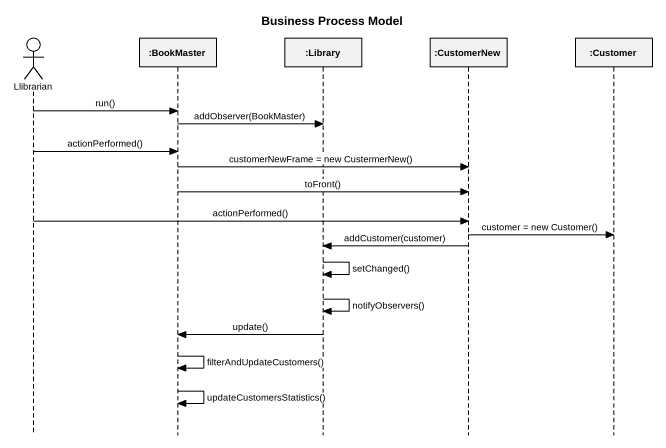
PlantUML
@startuml
title Business Process Model
hide footbox
actor Llibrarian
participant ":BookMaster" as BookMaster
participant ":Library" as Library
participant ":CustomerNew" as CustomerNew
participant ":Customer" as Customer

Llibrarian -> BookMaster : run()
BookMaster -> Library : addObserver(BookMaster)
Llibrarian -> BookMaster : actionPerformed()
BookMaster -> CustomerNew : customerNewFrame = new CustermerNew()
BookMaster -> CustomerNew : toFront()
Llibrarian -> CustomerNew : actionPerformed()
CustomerNew -> Customer : customer = new Customer()
CustomerNew -> Library : addCustomer(customer)
Library -> Library : setChanged()
Library -> Library : notifyObservers()
Library -> BookMaster : update()
BookMaster -> BookMaster : filterAndUpdateCustomers()
BookMaster -> BookMaster : updateCustomersStatistics()
@enduml
